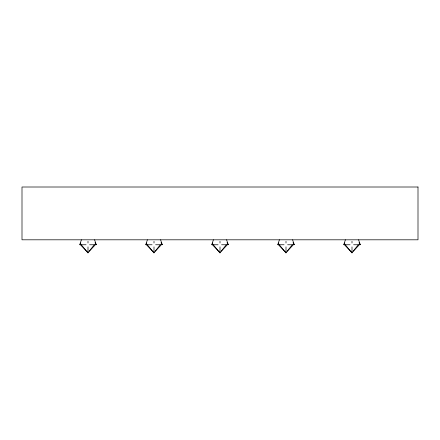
<?xml version="1.0" encoding="UTF-8"?>
<svg xmlns="http://www.w3.org/2000/svg" width="440" height="440" viewBox="0 0 440 440"><rect width="100%" height="100%" fill="white"/><g stroke="black" fill="none" stroke-linecap="round" stroke-linejoin="round"><path stroke-width="0.66" d="M79.75 244.756L81.4 239.806M145.75 244.756L147.4 239.806M211.75 244.756L213.4 239.806M277.75 244.756L279.4 239.806M343.75 244.756L345.4 239.806M79.91 244.756L80.8 242.897M145.91 244.756L146.801 242.897M211.91 244.756L212.801 242.897M277.91 244.756L278.801 242.897M343.909 244.756L344.8 242.897M89.254 251.103L94.276 244.756M155.254 251.103L160.276 244.756M221.254 251.103L226.276 244.756M287.254 251.103L292.276 244.756M353.254 251.103L358.276 244.756M86.075 244.756L80.377 244.756L88 252.692L95.354 244.756L89.612 244.756M152.075 244.756L146.377 244.756L154 252.692L161.354 244.756L155.612 244.756M218.075 244.756L212.377 244.756L220 252.692L227.354 244.756L221.612 244.756M284.075 244.756L278.377 244.756L286 252.692L293.354 244.756L287.611 244.756M350.075 244.756L344.377 244.756L352 252.692L359.354 244.756L353.611 244.756M345.323 244.756L352 253.006L352 246.89M279.323 244.756L286 253.006L286 246.89M213.323 244.756L220 253.006L220 246.89M147.323 244.756L154 253.006L154 246.89M81.323 244.756L88 253.006L88 246.89M359.123 242.556L360.25 244.756L358.6 239.806M293.123 242.556L294.25 244.756L292.6 239.806M227.123 242.556L228.25 244.756L226.6 239.806M161.123 242.556L162.25 244.756L160.6 239.806M95.123 242.556L96.25 244.756L94.6 239.806M359.156 242.897L360.025 244.756M293.156 242.897L294.025 244.756M227.156 242.897L228.025 244.756M161.156 242.897L162.024 244.756M95.156 242.897L96.025 244.756M352 241.323L352 242.996M286 241.323L286 242.996M220 241.323L220 242.996M154 241.323L154 242.996M88 241.323L88 242.996M418 187.006L22 187.006L22 239.806L418 239.806L418 187.006"/></g></svg>
